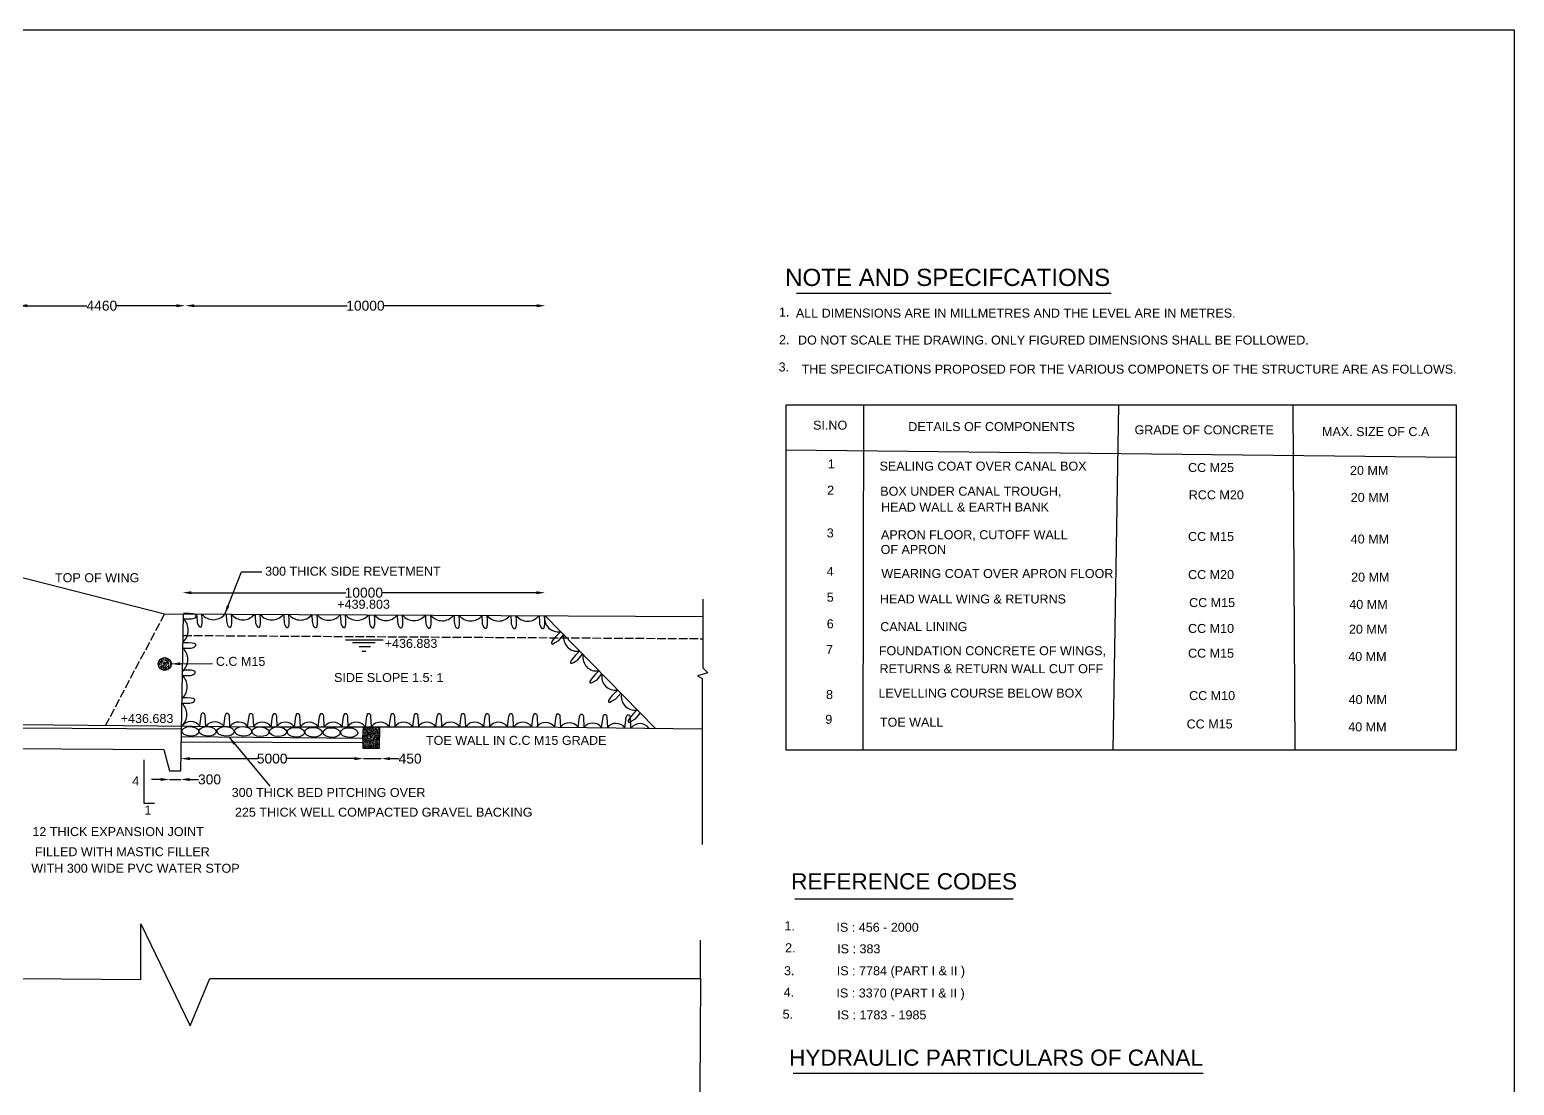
# Model space of a CAD drawing. Header units: millimetres. Extents: x 840 to 122466, y 1390 to 86476.
# Drawn here: x 81126 to 122464, y 57085 to 86476 of the extents above; entities that cross this region are included whole.
import ezdxf

# ---------------------------------------------------------------- set-up
doc = ezdxf.new("R2010")
doc.units = ezdxf.units.MM
doc.linetypes.add('ACAD_ISO02W100', pattern=[15, 12, -3])
for name, color, linetype in [('DIM', 7, 'Continuous'), ('DWG', 7, 'Continuous'), ('TXT', 7, 'Continuous')]:
    doc.layers.add(name, color=color, linetype=linetype)
doc.styles.get("Standard").update_dxf_attribs({"font": 'ARIAL.TTF'})
doc.dimstyles.new('ISO-25', dxfattribs={"dimtxt": 275, "dimasz": 250, "dimexe": 1.25, "dimexo": 0.625, "dimtad": 0, "dimdec": 0, "dimtxsty": 'Standard', "dimcen": 2.5, "dimse1": 1, "dimse2": 1, "dimadec": 0, "dimazin": 0, "dimtfac": 1, "dimtdec": 0, "dimtmove": 0, "dimatfit": 3, "dimfxl": 0, "dimarcsym": 0})

# ---------------------------------------------------------------- blocks, each defined once
blk = doc.blocks.new('*D26')
at = {"layer": 'Defpoints', "color": 0, "transparency": 16777216}
for p in [(80810, 78790), (85460, 78790), (85460, 78790)]:
    blk.add_point(p, dxfattribs=at)
at = {"layer": 'DIM', "color": 0, "lineweight": -2, "transparency": 16777216}
for p, q in [((81060, 78790), (82719, 78790)), ((85210, 78790), (83551, 78790))]:
    blk.add_line(p, q, dxfattribs=at)
at = {"layer": 'DIM', "color": 0, "transparency": 16777216}
for points in [[(81060, 78832), (81060, 78748), (80810, 78790)], [(85210, 78832), (85210, 78748), (85460, 78790)]]:
    blk.add_solid(points, dxfattribs=at)
at = {"layer": 'DIM', "color": 0, "transparency": 16777216, "insert": (83135, 78790), "char_height": 275, "attachment_point": 5}
blk.add_mtext('4460', dxfattribs=at)
blk = doc.blocks.new('*D27')
at = {"layer": 'Defpoints', "color": 0, "transparency": 16777216}
for p in [(85460, 78790), (95490, 78790), (95490, 78790)]:
    blk.add_point(p, dxfattribs=at)
at = {"layer": 'DIM', "color": 0, "lineweight": -2, "transparency": 16777216}
for p, q in [((85710, 78790), (89970, 78790)), ((95240, 78790), (90980, 78790))]:
    blk.add_line(p, q, dxfattribs=at)
at = {"layer": 'DIM', "color": 0, "transparency": 16777216}
for points in [[(85710, 78832), (85710, 78748), (85460, 78790)], [(95240, 78832), (95240, 78748), (95490, 78790)]]:
    blk.add_solid(points, dxfattribs=at)
at = {"layer": 'DIM', "color": 0, "transparency": 16777216, "insert": (90475, 78790), "char_height": 275, "attachment_point": 5}
blk.add_mtext('10000', dxfattribs=at)
blk = doc.blocks.new('*D28')
at = {"layer": 'Defpoints', "color": 0, "transparency": 16777216}
for p in [(85020, 65840), (85330, 65840), (85330, 65600)]:
    blk.add_point(p, dxfattribs=at)
at = {"layer": 'DIM', "color": 0, "lineweight": -2, "transparency": 16777216}
for p, q in [((84770, 65600), (84520, 65600)), ((85020, 65600), (85330, 65600)), ((85580, 65600), (85830, 65600))]:
    blk.add_line(p, q, dxfattribs=at)
at = {"layer": 'DIM', "color": 0, "transparency": 16777216}
for points in [[(84770, 65642), (84770, 65558), (85020, 65600)], [(85580, 65642), (85580, 65558), (85330, 65600)]]:
    blk.add_solid(points, dxfattribs=at)
at = {"layer": 'DIM', "color": 0, "transparency": 16777216, "insert": (86134, 65600), "char_height": 275, "attachment_point": 5}
blk.add_mtext('300', dxfattribs=at)
blk = doc.blocks.new('*D29')
at = {"layer": 'Defpoints', "color": 0, "transparency": 16777216}
for p in [(85336, 66150), (90420, 66180), (90420, 66150)]:
    blk.add_point(p, dxfattribs=at)
at = {"layer": 'DIM', "color": 0, "lineweight": -2, "transparency": 16777216}
for p, q in [((85586, 66180), (87467, 66180)), ((90170, 66180), (88289, 66180))]:
    blk.add_line(p, q, dxfattribs=at)
at = {"layer": 'DIM', "color": 0, "transparency": 16777216}
for points in [[(85586, 66222), (85586, 66138), (85336, 66180)], [(90170, 66222), (90170, 66138), (90420, 66180)]]:
    blk.add_solid(points, dxfattribs=at)
at = {"layer": 'DIM', "color": 0, "transparency": 16777216, "insert": (87878, 66180), "char_height": 275, "attachment_point": 5}
blk.add_mtext('5000', dxfattribs=at)
blk = doc.blocks.new('*D30')
at = {"layer": 'Defpoints', "color": 0, "transparency": 16777216}
for p in [(90420, 66180), (90910, 66180), (90910, 66180)]:
    blk.add_point(p, dxfattribs=at)
at = {"layer": 'DIM', "color": 0, "lineweight": -2, "transparency": 16777216}
for p, q in [((90170, 66180), (89920, 66180)), ((90420, 66180), (90910, 66180)), ((91160, 66180), (91410, 66180))]:
    blk.add_line(p, q, dxfattribs=at)
at = {"layer": 'DIM', "color": 0, "transparency": 16777216}
for points in [[(90170, 66222), (90170, 66138), (90420, 66180)], [(91160, 66222), (91160, 66138), (90910, 66180)]]:
    blk.add_solid(points, dxfattribs=at)
at = {"layer": 'DIM', "color": 0, "transparency": 16777216, "insert": (91719, 66180), "char_height": 275, "attachment_point": 5}
blk.add_mtext('450', dxfattribs=at)
blk = doc.blocks.new('*D31')
at = {"layer": 'Defpoints', "color": 0, "transparency": 16777216}
for p in [(85380, 70800), (95480, 70800), (95480, 70800)]:
    blk.add_point(p, dxfattribs=at)
at = {"layer": 'DIM', "color": 0, "lineweight": -2, "transparency": 16777216}
for p, q in [((85630, 70800), (89925, 70800)), ((95230, 70800), (90935, 70800))]:
    blk.add_line(p, q, dxfattribs=at)
at = {"layer": 'DIM', "color": 0, "transparency": 16777216}
for points in [[(85630, 70842), (85630, 70758), (85380, 70800)], [(95230, 70842), (95230, 70758), (95480, 70800)]]:
    blk.add_solid(points, dxfattribs=at)
at = {"layer": 'DIM', "color": 0, "transparency": 16777216, "insert": (90430, 70800), "char_height": 275, "attachment_point": 5}
blk.add_mtext('10000', dxfattribs=at)

msp = doc.modelspace()

# ---------------------------------------------------------------- hatches: boundary and pattern name
at = {"layer": 'DWG'}
h = msp.add_hatch(dxfattribs=at)
h.set_pattern_fill('AR-CONC', color=256, scale=0.5)
h.set_pattern_definition([(50, (70275.234, -644.82), (91.092334, -7.96954), [9.525, -104.775]), (355, (70275.23, -644.82), (-17.62171, 95.52842), [7.62, -83.82029]), (100.45144, (70282.825, -645.48), (73.47062, 87.55888), [8.095, -89.04512]), (46.1842, (70275.23, -619.42), (135.53952, -21.02116), [14.2875, -157.1625]), (96.63556, (70286.53, -621.17), (118.70207, 123.71306), [12.1425, -133.5678]), (351.18415, (70275.23, -619.42), (118.70207, 123.71306), [11.42998, -125.72987]), (21, (70287.934, -625.77), (75.807196, -51.1326), [9.525, -104.775]), (326, (70287.93, -625.77), (30.90101, 92.09398), [7.62, -83.82]), (71.45144, (70294.25, -630.03), (106.70821, 40.96138), [8.095, -89.04497]), (37.5, (70275.234, -644.818), (1.544302, 42.27752), [0, -82.804, 0, -85.09, 0, -84.1375]), (7.5, (70275.234, -644.82), (33.40983, 50.090287), [0, -48.514, 0, -80.899, 0, -32.0675]), (327.5, (70246.913, -644.818), (67.795298, -2.864372), [0, -31.75, 0, -99.06, 0, -131.445]), (317.5, (70234.213, -644.82), (74.06459, 12.713246), [0, -41.275, 0, -65.786, 0, -93.345])])
h.paths.add_polyline_path([(84704.1, 68815.2, 1), (85066.3, 68815.2, 1)])
h = msp.add_hatch(dxfattribs=at)
h.set_pattern_fill('AR-CONC', color=256, scale=0.2)
h.paths.add_polyline_path([(90880, 67070), (90420, 67070), (90400, 66750), (90400, 66470), (90870, 66470)])

# ---------------------------------------------------------------- linework, layer by layer
msp.add_lwpolyline([(122464.4, 1390), (839.7, 1390), (839.7, 86475.6), (122464.4, 86475.6)], close=True)
for points in [[(77754.6, 72034.3), (84879.3, 70212), (99867.3, 70140.8)], [(99867.3, 70616.6), (99867.3, 68710), (100010, 68570), (99720, 68490), (99850, 68410), (99850, 63790)], [(77731.4, 66480), (84860, 66430), (85020, 65840), (85330, 65840), (85410.1, 70209.4)], [(85407.6, 70072.4), (85465.7, 70072.4), (85518.8, 70072.4), (85582.3, 70072.4), (85632.2, 70072.4), (85668.4, 70081.5), (85703, 70092.7), (85723.1, 70101.6), (85750.4, 70121.6), (85762.5, 70144.1), (85764.1, 70162.6), (85764.1, 70169.8), (85757.7, 70178.7), (85753.7, 70183.5), (85743.2, 70189.9), (85724.7, 70198), (85664.4, 70213.2), (85558.2, 70219.7), (85410.3, 70220.4)], [(85775.4, 70196.5), (85779.1, 70138.5), (85782.5, 70085.5), (85786.5, 70022.1), (85789.7, 69972.4), (85801.1, 69936.8), (85814.5, 69903), (85824.6, 69883.5), (85846.4, 69857.5), (85869.6, 69846.9), (85888.2, 69846.5), (85895.4, 69846.9), (85903.8, 69853.9), (85908.3, 69858.2), (85914.1, 69869.1), (85920.9, 69888.1), (85932.3, 69949.2), (85932, 70055.6), (85923.3, 70203.3)], [(86597.3, 70192.6), (86601, 70134.6), (86604.4, 70081.6), (86608.4, 70018.2), (86611.6, 69968.5), (86623, 69932.9), (86636.4, 69899.1), (86646.5, 69879.6), (86668.3, 69853.6), (86691.5, 69843), (86710, 69842.6), (86717.3, 69843), (86725.7, 69850), (86730.2, 69854.3), (86736, 69865.2), (86742.8, 69884.1), (86754.2, 69945.3), (86753.8, 70051.7), (86745.2, 70199.4)], [(87399.8, 70188.8), (87403.5, 70130.8), (87406.9, 70077.8), (87411, 70014.4), (87414.1, 69964.6), (87425.5, 69929.1), (87438.9, 69895.3), (87449, 69875.8), (87470.8, 69849.8), (87494, 69839.2), (87512.6, 69838.8), (87519.8, 69839.2), (87528.2, 69846.2), (87532.8, 69850.5), (87538.5, 69861.4), (87545.3, 69880.3), (87556.7, 69941.5), (87556.4, 70047.9), (87547.7, 70195.5)], [(88197.9, 70185), (88201.6, 70127), (88205, 70074), (88209, 70010.6), (88212.2, 69960.9), (88223.6, 69925.3), (88237, 69891.5), (88247.1, 69872), (88268.9, 69846), (88292.1, 69835.4), (88310.7, 69835), (88317.9, 69835.4), (88326.3, 69842.4), (88330.8, 69846.7), (88336.6, 69857.6), (88343.4, 69876.5), (88354.8, 69937.7), (88354.5, 70044.1), (88345.8, 70191.8)], [(88982.7, 70181.3), (88986.4, 70123.3), (88989.8, 70070.3), (88993.8, 70006.9), (88997, 69957.1), (89008.4, 69921.6), (89021.8, 69887.8), (89031.9, 69868.3), (89053.7, 69842.3), (89076.9, 69831.7), (89095.5, 69831.2), (89102.7, 69831.7), (89111.1, 69838.7), (89115.6, 69843), (89121.4, 69853.8), (89128.2, 69872.8), (89139.6, 69934), (89139.2, 70040.4), (89130.6, 70188)], [(89775, 70177.5), (89778.7, 70119.5), (89782.1, 70066.5), (89786.2, 70003.1), (89789.4, 69953.4), (89800.7, 69917.8), (89814.1, 69884), (89824.2, 69864.5), (89846, 69838.5), (89869.2, 69827.9), (89887.8, 69827.5), (89895, 69827.9), (89903.4, 69834.9), (89908, 69839.2), (89913.7, 69850.1), (89920.6, 69869.1), (89931.9, 69930.2), (89931.6, 70036.6), (89922.9, 70184.3)], [(90575.7, 70173.7), (90579.4, 70115.7), (90582.8, 70062.7), (90586.9, 69999.3), (90590, 69949.6), (90601.4, 69914), (90614.8, 69880.2), (90624.9, 69860.7), (90646.7, 69834.7), (90669.9, 69824.1), (90688.5, 69823.7), (90695.7, 69824.1), (90704.1, 69831.1), (90708.6, 69835.4), (90714.4, 69846.3), (90721.2, 69865.3), (90732.6, 69926.4), (90732.3, 70032.8), (90723.6, 70180.5)], [(91357.9, 70170), (91361.6, 70112), (91365, 70059), (91369, 69995.6), (91372.2, 69945.8), (91383.6, 69910.3), (91397, 69876.5), (91407.1, 69857), (91428.9, 69831), (91452.1, 69820.4), (91470.6, 69820), (91477.8, 69820.4), (91486.3, 69827.4), (91490.8, 69831.7), (91496.6, 69842.6), (91503.4, 69861.5), (91514.8, 69922.7), (91514.4, 70029.1), (91505.8, 70176.8)], [(92144.5, 70166.3), (92148.2, 70108.3), (92151.6, 70055.3), (92155.7, 69991.9), (92158.8, 69942.1), (92170.2, 69906.6), (92183.6, 69872.8), (92193.7, 69853.3), (92215.5, 69827.3), (92238.7, 69816.7), (92257.3, 69816.2), (92264.5, 69816.7), (92272.9, 69823.7), (92277.5, 69828), (92283.2, 69838.8), (92290.1, 69857.8), (92301.4, 69919), (92301.1, 70025.4), (92292.4, 70173)], [(92937.3, 70162.5), (92941, 70104.5), (92944.4, 70051.5), (92948.4, 69988.1), (92951.6, 69938.3), (92963, 69902.8), (92976.4, 69869), (92986.5, 69849.5), (93008.3, 69823.5), (93031.5, 69812.9), (93050.1, 69812.5), (93057.3, 69812.9), (93065.7, 69819.9), (93070.2, 69824.2), (93076, 69835.1), (93082.8, 69854), (93094.2, 69915.2), (93093.8, 70021.6), (93085.2, 70169.3)], [(93714.2, 70158.8), (93717.9, 70100.8), (93721.3, 70047.8), (93725.3, 69984.4), (93728.5, 69934.7), (93739.9, 69899.1), (93753.3, 69865.3), (93763.4, 69845.8), (93785.2, 69819.8), (93808.4, 69809.2), (93826.9, 69808.8), (93834.1, 69809.2), (93842.6, 69816.2), (93847.1, 69820.5), (93852.9, 69831.4), (93859.7, 69850.4), (93871.1, 69911.5), (93870.7, 70017.9), (93862.1, 70165.6)], [(94522.3, 70155), (94526, 70097), (94529.4, 70044), (94533.5, 69980.6), (94536.6, 69930.8), (94548, 69895.3), (94561.4, 69861.5), (94571.5, 69842), (94593.3, 69816), (94616.5, 69805.4), (94635.1, 69804.9), (94642.3, 69805.4), (94650.7, 69812.4), (94655.3, 69816.7), (94661, 69827.5), (94667.8, 69846.5), (94679.2, 69907.7), (94678.9, 70014.1), (94670.2, 70161.7)], [(95309.7, 70151.3), (95313.4, 70093.2), (95316.8, 70040.3), (95320.8, 69976.9), (95324, 69927.1), (95335.4, 69891.5), (95348.8, 69857.7), (95358.9, 69838.2), (95380.7, 69812.2), (95403.9, 69801.6), (95422.5, 69801.2), (95429.7, 69801.7), (95438.1, 69808.6), (95442.6, 69813), (95448.4, 69823.8), (95455.2, 69842.8), (95466.6, 69904), (95466.3, 70010.3), (95457.6, 70158)], [(95470.1, 70161.7), (98540.2, 67026.4)], [(89920, 69490), (90970, 69490)], [(95907.4, 69715.1), (95802.4, 69613), (95749.3, 69549.5), (95701.6, 69493.9), (95672.5, 69448.9), (95656.5, 69419.7), (95656.5, 69390.6), (95664.5, 69377.4), (95701.6, 69377.4), (95736.1, 69401.2), (95860.7, 69467.4), (95994, 69626.7)], [(85392.7, 69258.1), (85450.8, 69258.1), (85503.9, 69258.1), (85567.4, 69258.1), (85617.3, 69258.1), (85653.5, 69267.2), (85688.1, 69278.4), (85708.2, 69287.3), (85735.5, 69307.3), (85747.6, 69329.8), (85749.2, 69348.3), (85749.2, 69355.5), (85742.8, 69364.4), (85738.7, 69369.2), (85728.3, 69375.6), (85709.8, 69383.7), (85649.5, 69398.9), (85543.3, 69405.4), (85395.4, 69406.1)], [(90110, 69410), (90750, 69410)], [(90300, 69300), (90620, 69300)], [(90370, 69170), (90490, 69170)], [(96435.9, 69175.4), (96330.9, 69073.3), (96277.8, 69009.8), (96230.1, 68954.2), (96200.9, 68909.2), (96185, 68880), (96185, 68850.9), (96193, 68837.6), (96230.1, 68837.6), (96264.6, 68861.5), (96389.2, 68927.7), (96522.4, 69087)], [(16084.2, 68812.7), (20800, 67230), (42880, 67230), (78870, 67150), (87600, 67070), (95050, 67070), (99850, 67010)], [(85378.7, 68498.1), (85436.9, 68498.1), (85489.9, 68498.1), (85553.5, 68498.1), (85603.4, 68498.1), (85639.5, 68507.2), (85674.1, 68518.4), (85694.2, 68527.2), (85721.6, 68547.3), (85733.7, 68569.8), (85735.3, 68588.3), (85735.3, 68595.5), (85728.8, 68604.4), (85724.8, 68609.2), (85714.3, 68615.6), (85695.8, 68623.6), (85635.5, 68638.9), (85529.4, 68645.3), (85381.4, 68646.1)], [(96973.7, 68626.2), (96868.6, 68524.2), (96815.6, 68460.6), (96767.9, 68405), (96738.7, 68360), (96722.8, 68330.8), (96722.8, 68301.7), (96730.7, 68288.5), (96767.9, 68288.5), (96802.3, 68312.3), (96926.9, 68378.5), (97060.2, 68537.8)], [(85364.6, 67725.5), (85422.7, 67725.5), (85475.8, 67725.5), (85539.3, 67725.5), (85589.2, 67725.5), (85625.4, 67734.6), (85660, 67745.9), (85680.1, 67754.7), (85707.4, 67774.8), (85719.5, 67797.3), (85721.1, 67815.7), (85721.1, 67823), (85714.7, 67831.8), (85710.6, 67836.6), (85700.2, 67843.1), (85681.7, 67851.1), (85621.4, 67866.4), (85515.2, 67872.8), (85367.3, 67873.6)], [(97498.1, 68090.6), (97393, 67988.6), (97340, 67925), (97292.3, 67869.4), (97263.1, 67824.4), (97247.2, 67795.3), (97247.2, 67766.1), (97255.2, 67752.9), (97292.3, 67752.9), (97326.8, 67776.7), (97451.4, 67842.9), (97584.6, 68002.2)], [(85859, 67086), (85898.5, 67374.6), (85913.2, 67419.6), (85921.1, 67440), (85930.5, 67449.4), (85943.1, 67451), (85947.8, 67451), (85965.1, 67451), (85990.3, 67430.6), (85996.6, 67410.2), (86004.5, 67374), (86018.6, 67084.5)], [(86532.3, 67079.8), (86571.8, 67368.4), (86586.6, 67413.4), (86594.4, 67433.8), (86603.9, 67443.3), (86616.5, 67444.8), (86621.2, 67444.8), (86638.5, 67444.8), (86663.7, 67424.4), (86670, 67404), (86677.8, 67367.8), (86691.9, 67078.3)], [(87194.5, 67073.7), (87234, 67362.4), (87248.8, 67407.3), (87256.6, 67427.8), (87266.1, 67437.2), (87278.7, 67438.8), (87283.4, 67438.8), (87300.7, 67438.8), (87325.9, 67418.3), (87332.2, 67397.9), (87340, 67361.8), (87354.1, 67072.3)], [(87851.8, 67069.2), (87891.3, 67357.8), (87906, 67402.8), (87913.9, 67423.2), (87923.3, 67432.7), (87935.9, 67434.2), (87940.6, 67434.2), (87957.9, 67434.2), (87983.1, 67413.8), (87989.4, 67393.4), (87997.3, 67357.2), (88011.3, 67067.7)], [(88497.6, 67069.2), (88537.1, 67357.8), (88551.9, 67402.8), (88559.7, 67423.2), (88569.2, 67432.7), (88581.8, 67434.2), (88586.5, 67434.2), (88603.8, 67434.2), (88629, 67413.8), (88635.3, 67393.4), (88643.1, 67357.2), (88657.2, 67067.7)], [(89160, 67069.2), (89199.5, 67357.8), (89214.3, 67402.8), (89222.1, 67423.2), (89231.6, 67432.7), (89244.2, 67434.2), (89248.9, 67434.2), (89266.2, 67434.2), (89291.4, 67413.8), (89297.7, 67393.4), (89305.5, 67357.2), (89319.6, 67067.7)], [(89828, 67069.2), (89867.5, 67357.8), (89882.2, 67402.8), (89890.1, 67423.2), (89899.5, 67432.7), (89912.1, 67434.2), (89916.8, 67434.2), (89934.1, 67434.2), (89959.3, 67413.8), (89965.6, 67393.4), (89973.5, 67357.2), (89987.6, 67067.7)], [(90473.5, 67069.2), (90513, 67357.8), (90527.8, 67402.8), (90535.6, 67423.2), (90545.1, 67432.7), (90557.7, 67434.2), (90562.4, 67434.2), (90579.7, 67434.2), (90604.9, 67413.8), (90611.2, 67393.4), (90619, 67357.2), (90633.1, 67067.7)], [(91138.2, 67069.2), (91177.7, 67357.8), (91192.4, 67402.8), (91200.3, 67423.2), (91209.7, 67432.7), (91222.3, 67434.2), (91227, 67434.2), (91244.3, 67434.2), (91269.5, 67413.8), (91275.8, 67393.4), (91283.7, 67357.2), (91297.8, 67067.7)], [(91791.1, 67069.2), (91830.6, 67357.8), (91845.3, 67402.8), (91853.2, 67423.2), (91862.6, 67432.7), (91875.2, 67434.2), (91880, 67434.2), (91897.3, 67434.2), (91922.4, 67413.8), (91928.7, 67393.4), (91936.6, 67357.2), (91950.7, 67067.7)], [(92435.2, 67069.2), (92474.7, 67357.8), (92489.5, 67402.8), (92497.3, 67423.2), (92506.8, 67432.7), (92519.4, 67434.2), (92524.1, 67434.2), (92541.4, 67434.2), (92566.6, 67413.8), (92572.9, 67393.4), (92580.7, 67357.2), (92594.8, 67067.7)], [(93099.5, 67069.2), (93139, 67357.8), (93153.7, 67402.8), (93161.6, 67423.2), (93171, 67432.7), (93183.6, 67434.2), (93188.3, 67434.2), (93205.7, 67434.2), (93230.8, 67413.8), (93237.1, 67393.4), (93245, 67357.2), (93259.1, 67067.7)], [(93770, 67069.2), (93809.5, 67357.8), (93824.2, 67402.8), (93832.1, 67423.2), (93841.5, 67432.7), (93854.1, 67434.2), (93858.8, 67434.2), (93876.1, 67434.2), (93901.3, 67413.8), (93907.6, 67393.4), (93915.5, 67357.2), (93929.6, 67067.7)], [(94431.7, 67069.2), (94471.2, 67357.8), (94485.9, 67402.8), (94493.8, 67423.2), (94503.2, 67432.7), (94515.8, 67434.2), (94520.5, 67434.2), (94537.9, 67434.2), (94563, 67413.8), (94569.3, 67393.4), (94577.2, 67357.2), (94591.3, 67067.7)], [(95108, 67069.2), (95147.5, 67357.8), (95162.3, 67402.8), (95170.1, 67423.2), (95179.6, 67432.7), (95192.2, 67434.2), (95196.9, 67434.2), (95214.2, 67434.2), (95239.4, 67413.8), (95245.7, 67393.4), (95253.5, 67357.2), (95267.6, 67067.7)], [(95746.1, 67061.6), (95785.6, 67350.2), (95800.3, 67395.2), (95808.2, 67415.7), (95817.6, 67425.1), (95830.2, 67426.7), (95834.9, 67426.7), (95852.2, 67426.7), (95877.4, 67406.2), (95883.7, 67385.8), (95891.6, 67349.6), (95905.7, 67060.1)], [(96399, 67053.4), (96438.5, 67342.1), (96453.2, 67387.1), (96461.1, 67407.5), (96470.6, 67416.9), (96483.1, 67418.5), (96487.9, 67418.5), (96505.2, 67418.5), (96530.4, 67398.1), (96536.6, 67377.6), (96544.5, 67341.5), (96558.6, 67052)], [(97051.6, 67045.3), (97091.1, 67333.9), (97105.8, 67378.9), (97113.7, 67399.3), (97123.1, 67408.8), (97135.7, 67410.3), (97140.4, 67410.3), (97157.7, 67410.3), (97182.9, 67389.9), (97189.2, 67369.5), (97197.1, 67333.3), (97211.2, 67043.8)], [(97698.8, 67037.2), (97738.3, 67325.8), (97753, 67370.8), (97760.9, 67391.3), (97770.3, 67400.7), (97782.9, 67402.3), (97787.6, 67402.3), (97804.9, 67402.3), (97830.1, 67381.8), (97836.4, 67361.4), (97844.3, 67325.2), (97858.3, 67035.7)], [(98041.2, 67536), (97936.1, 67434), (97883.1, 67370.4), (97835.4, 67314.8), (97806.2, 67269.8), (97790.3, 67240.6), (97790.3, 67211.5), (97798.3, 67198.3), (97835.4, 67198.3), (97869.9, 67222.1), (97994.5, 67288.3), (98127.7, 67447.6)], [(77731.4, 67060), (85351.4, 67009.8)], [(85347.6, 66799.9), (90400, 66750), (90420, 67070)], [(90400, 66750), (90400, 66470), (90870, 66470), (90880, 67070)], [(90400, 66620), (85344.7, 66640.3)], [(84300, 66150), (84300, 64940), (84600, 64940)], [(69830, 60150), (84220, 60030), (84220, 61580), (85590, 58740), (86140, 60060), (99800, 60060), (99800, 61130)], [(99800, 60060), (99680, 39670), (100170, 39670), (99240, 39070), (99630, 39070), (99630, 34410), (99220, 34410), (100170, 33790), (99610, 33790), (99380, 22330)]]:
    msp.add_lwpolyline(points, dxfattribs=at)
at = {"layer": 'DWG', "linetype": 'ACAD_ISO02W100', "ltscale": 20}
for points in [[(84879.3, 70212), (83239.8, 67110)], [(85399.1, 69610), (99867.3, 69520)]]:
    msp.add_lwpolyline(points, dxfattribs=at)
at = {"layer": 'DWG'}
msp.add_circle((84885.2, 68815.2), 181.1, dxfattribs=at)
for centre, radius, start, end in [((85101.9, 69754.9), 440.8, 313.91355, 46.08421), ((86242.7, 70457.8), 408.4, 218.55717, 320.89875), ((87064.6, 70453.9), 408.4, 218.55717, 320.89875), ((87867.1, 70450.1), 408.4, 218.55717, 320.89875), ((88665.2, 70446.3), 408.4, 218.55717, 320.89875), ((89450, 70442.6), 408.4, 218.55717, 320.89875), ((90242.3, 70438.8), 408.4, 218.55717, 320.89875), ((91043, 70435), 408.4, 218.55717, 320.89875), ((91825.1, 70431.3), 408.4, 218.55717, 320.89875), ((92611.8, 70427.6), 408.4, 218.55717, 320.89875), ((93404.6, 70423.8), 408.4, 218.55717, 320.89875), ((94181.4, 70420.1), 408.4, 218.55717, 320.89875), ((94989.6, 70416.3), 408.4, 218.55717, 320.89875), ((95841.8, 70088.2), 378.9, 168.82307, 279.97284), ((96370.3, 69548.5), 378.9, 168.82307, 279.97284), ((85086.9, 68940.6), 440.8, 313.91355, 46.08421), ((96908, 68999.4), 378.9, 168.82307, 279.97284), ((85073, 68180.6), 440.8, 313.91355, 46.08421), ((97432.5, 68463.8), 378.9, 168.82307, 279.97284), ((97975.6, 67909.2), 378.9, 168.82307, 279.97284), ((85058.8, 67408), 440.8, 313.91355, 46.08421), ((85610.1, 66901.7), 309.7, 36.50862, 142.44131), ((86283.4, 66895.5), 309.7, 36.50862, 142.44131), ((86945.6, 66889.5), 309.7, 36.50862, 142.44131), ((87602.8, 66884.9), 309.7, 36.50862, 142.44131), ((88248.7, 66884.9), 309.7, 36.50862, 142.44131), ((88911.1, 66884.9), 309.7, 36.50862, 142.44131), ((89579.1, 66884.9), 309.7, 36.50862, 142.44131), ((90224.6, 66884.9), 309.7, 36.50862, 142.44131), ((90889.3, 66884.9), 309.7, 36.50862, 142.44131), ((91542.2, 66884.9), 309.7, 36.50862, 142.44131), ((92186.3, 66884.9), 309.7, 36.50862, 142.44131), ((92850.6, 66884.9), 309.7, 36.50862, 142.44131), ((93521.1, 66884.9), 309.7, 36.50862, 142.44131), ((94182.8, 66884.9), 309.7, 36.50862, 142.44131), ((94859.1, 66884.9), 309.7, 36.50862, 142.44131), ((95497.2, 66877.3), 309.7, 36.50862, 142.44131), ((96150.1, 66869.2), 309.7, 36.50862, 142.44131), ((96802.7, 66861), 309.7, 36.50862, 142.44131), ((97449.8, 66852.9), 309.7, 36.50862, 142.44131), ((98117.3, 66844.6), 309.7, 36.50862, 142.44131)]:
    msp.add_arc(centre, radius, start, end, dxfattribs=at)
for centre in [(85600.1, 66940), (86080.1, 66940), (86580.1, 66940), (87070.1, 66940), (87550.1, 66930), (88040.1, 66930), (88537.2, 66916.4), (89027.2, 66916.4), (89533.5, 66906.4), (90023.5, 66906.4)]:
    msp.add_ellipse(centre, major_axis=(-239.9, 10), ratio=0.5584211, dxfattribs=at)
at = {"layer": 'TXT'}
for p, q in [((102480, 79140), (111240, 79140)), ((102430, 62280), (108510, 62280)), ((102380, 57420), (113800, 57420))]:
    msp.add_line(p, q, dxfattribs=at)
msp.add_lwpolyline([(102190, 76030), (120850, 76030), (120850, 66420), (102190, 66420)], close=True, dxfattribs=at)
for points in [[(104340, 76030), (104320, 66420)], [(111440, 76030), (111290, 66420)], [(116300, 76030), (116350, 66420)], [(102190, 74780), (120850, 74570)]]:
    msp.add_lwpolyline(points, dxfattribs=at)

# ---------------------------------------------------------------- texts
for s, height, p in [('NOTE AND SPECIFCATIONS', 480, (102160, 79340)), ('1.', 250, (101990, 78490)), ('ALL DIMENSIONS ARE IN MILLMETRES AND THE LEVEL ARE IN METRES.', 250, (102460, 78460)), ('2.', 250, (101990, 77720)), ('DO NOT SCALE THE DRAWING. ONLY FIGURED DIMENSIONS SHALL BE FOLLOWED.', 250, (102520, 77710)), ('3.', 250, (101980, 76960)), ('THE SPECIFCATIONS PROPOSED FOR THE VARIOUS COMPONETS OF THE STRUCTURE ARE AS FOLLOWS.', 250, (102620, 76900)), ('SI.NO', 250, (102940, 75340)), ('DETAILS OF COMPONENTS', 250, (105590, 75300)), ('GRADE OF CONCRETE', 250, (111890, 75210)), ('MAX. SIZE OF C.A', 250, (117110, 75160)), ('1', 250, (103350, 74260)), ('SEALING COAT OVER CANAL BOX', 250, (104790, 74200)), ('CC M25', 250, (113380, 74160)), ('20 MM', 250, (117890, 74080)), ('2', 250, (103330, 73530)), ('BOX UNDER CANAL TROUGH,', 250, (104810, 73500)), ('RCC M20', 250, (113400, 73400)), ('20 MM', 250, (117910, 73330)), ('HEAD WALL & EARTH BANK', 250, (104830, 73060)), ('3', 250, (103320, 72340)), ('APRON FLOOR, CUTOFF WALL', 250, (104830, 72290)), ('CC M15', 250, (113380, 72240)), ('40 MM', 250, (117910, 72170)), ('OF APRON', 250, (104820, 71880)), ('300 THICK SIDE REVETMENT', 250, (87680.7, 71273.4)), ('4', 250, (103320, 71270)), ('TOP OF WING', 250, (81830.7, 71093.4)), ('WEARING COAT OVER APRON FLOOR', 250, (104840, 71210)), ('CC M20', 250, (113380, 71180)), ('20 MM', 250, (117920, 71110)), ('5', 250, (103320, 70550)), ('HEAD WALL WING & RETURNS', 250, (104800, 70500)), ('+439.803', 250, (89690.7, 70353.4)), ('CC M15', 250, (113410, 70400)), ('40 MM', 250, (117870, 70350)), ('6', 250, (103320, 69810)), ('CANAL LINING', 250, (104810, 69730)), ('CC M10', 250, (113380, 69680)), ('20 MM', 250, (117860, 69660)), ('+436.883', 250, (91010.7, 69263.4)), ('7', 250, (103300, 69090)), ('FOUNDATION CONCRETE OF WINGS,', 250, (104770, 69060)), ('CC M15', 250, (113380, 68990)), ('40 MM', 250, (117840, 68900)), ('C.C M15', 250, (86310.7, 68763.4)), ('RETURNS & RETURN WALL CUT OFF', 250, (104790, 68560)), ('SIDE SLOPE 1.5: 1', 250, (89600.7, 68313.4)), ('8', 250, (103300, 67840)), ('LEVELLING COURSE BELOW BOX', 250, (104760, 67880)), ('CC M10', 250, (113410, 67810)), ('40 MM', 250, (117850, 67700)), ('+436.683', 250, (83660.7, 67173.4)), ('9', 250, (103280, 67150)), ('TOE WALL', 250, (104800, 67070)), ('CC M15', 250, (113340, 67020)), ('40 MM', 250, (117840, 66940)), ('TOE WALL IN C.C M15 GRADE', 250, (92160.7, 66563.4)), ('4', 250, (83980.7, 65433.4)), ('300 THICK BED PITCHING OVER', 250, (86750.7, 65113.4)), ('1', 250, (84320.7, 64623.4)), ('225 THICK WELL COMPACTED GRAVEL BACKING', 250, (86840.7, 64563.4)), ('12 THICK EXPANSION JOINT', 250, (81200.7, 64023.4)), ('FILLED WITH MASTIC FILLER', 250, (81270.7, 63463.4)), ('WITH 300 WIDE PVC WATER STOP', 250, (81170.7, 63003.4)), ('REFERENCE CODES', 450, (102330, 62540)), ('1.', 250, (102140, 61400)), ('IS : 456 - 2000', 250, (103590, 61360)), ('2.', 250, (102160, 60790)), ('IS : 383', 250, (103610, 60760)), ('3.', 250, (102130, 60150)), ('IS : 7784 (PART I & II )', 250, (103600, 60150)), ('4.', 250, (102120, 59550)), ('IS : 3370 (PART I & II )', 250, (103590, 59530)), ('5.', 250, (102090, 58940)), ('IS : 1783 - 1985', 250, (103610, 58920)), ('HYDRAULIC PARTICULARS OF CANAL', 450, (102270, 57630))]:
    msp.add_text(s, height=height, dxfattribs=at).set_placement(p)

# ---------------------------------------------------------------- dimensions: what is measured, and where the dimension line sits
at = {"layer": 'DIM'}
for p1, p2, distance, text, picture, middle in [((80810, 78790), (85460, 78790), 0, '4460', '*D26', (83135, 78790)), ((85460, 78790), (95490, 78790), 0, '10000', '*D27', (90475, 78790)), ((85380, 70800), (95480, 70800), 0, '10000', '*D31', (90430, 70800)), ((85335.7, 66149.7), (90420, 66149.7), 30.3, '5000', '*D29', (87877.8, 66180)), ((90420, 66180), (90910, 66180), 0, '450', '*D30', (91719.5, 66180)), ((85020, 65840), (85330, 65840), -240, '300', '*D28', (86133.9, 65600))]:
    dim = msp.add_aligned_dim(p1=p1, p2=p2, distance=distance, text=text, dimstyle='ISO-25', dxfattribs=at)
    dim.commit()
    dim.dimension.update_dxf_attribs({"geometry": picture, "text_midpoint": middle})

# ---------------------------------------------------------------- leaders
at = {"layer": 'TXT'}
for points in [[(86559.6, 70200.2), (87020, 71380), (87590, 71380)], [(85066.3, 68818.6), (86220, 68830)], [(86670.2, 66786.8), (87810, 65410)]]:
    msp.add_leader(points, dimstyle='ISO-25', override={"dimgap": 0.625, "dimtad": 0}, dxfattribs=at)

doc.saveas('drawing.dxf')
